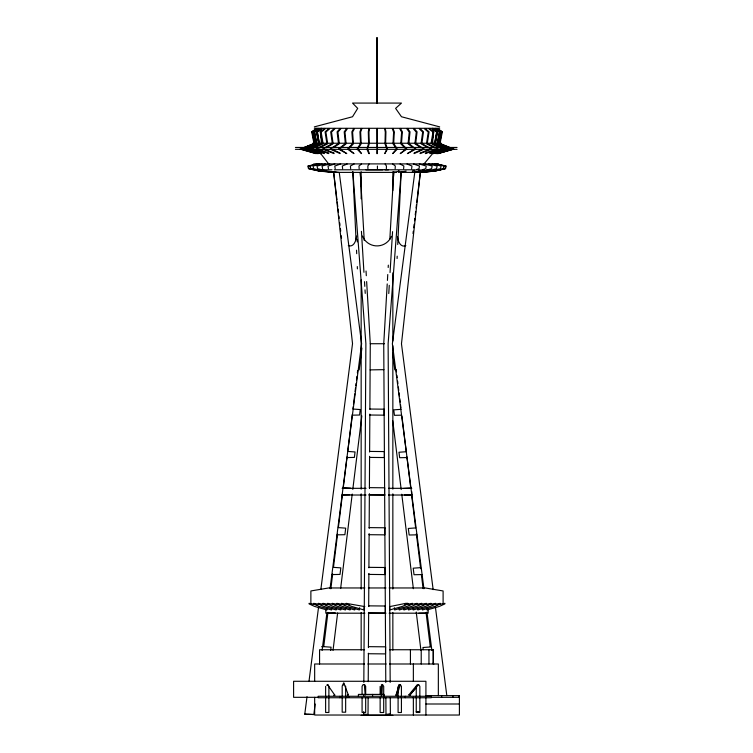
<?xml version="1.0" encoding="UTF-8"?>
<svg xmlns="http://www.w3.org/2000/svg" width="753" height="753" viewBox="0 0 753 753"><rect width="100%" height="100%" fill="white"/><g stroke="black" fill="none" stroke-linecap="round" stroke-linejoin="round"><path stroke-width="1.13" d="M368.443 647.185L368.443 646.658L385.555 646.827L385.555 647.354M368.688 606.372L368.688 605.854L385.31 606.014L385.31 606.542M368.885 573.899L368.885 574.417L385.047 574.586L385.094 567.508L368.923 567.348M369.121 534.178L369.121 534.696L384.811 534.856L384.849 527.778L369.168 527.618L369.168 528.145M369.365 494.203L369.365 494.721L384.567 494.872L384.604 487.803L369.403 487.643L369.403 488.17M369.591 456.892L369.591 457.41L384.359 457.56L384.397 451.574L369.629 451.424L369.619 451.951M369.845 414.498L369.845 415.016L384.096 415.167L384.124 409.18L369.883 409.039M376.839 143.239L376.82 128.867M384.359 457.56L384.359 457.033M384.397 452.101L384.397 451.574M384.604 488.32L384.604 487.803M384.849 528.305L384.849 527.778M385.094 568.026L385.094 567.508M377.422 168.71L377.422 166.027M363.643 714.145L368.029 714.531L364.198 714.512L363.643 714.145L363.652 711.792M363.831 682.387L365.883 343.65L352.856 171.872M368.029 714.531L368.132 697.767M368.226 681.663L368.405 653.209L368.405 653.736L385.517 653.905L385.555 646.827M368.433 647.627L368.65 612.405L368.65 612.923L385.272 613.093L385.31 606.014M368.678 606.551L368.885 573.692M368.914 567.828L369.121 533.792M369.158 527.919L369.365 493.883M369.403 488.019L369.591 456.327M369.619 451.631L369.845 414.075M369.874 409.387L370.278 343.726L366.645 281.566M376.914 148.953L376.829 153.603L377.375 153.603L377.469 149.094M384.999 143.239L385.301 132.076L384.661 128.867M386.355 168.71L386.449 166.027L385.112 164.013M397.085 258.514L397.189 256.18M397.744 244.49L401.17 171.985M380.999 694.803L381.489 684.618L382.402 684.995L381.912 695.179M393.028 143.239L393.612 132.076L392.369 128.867M387.221 283.909L383.738 343.726L385.781 682.416M387.428 280.398L387.767 274.534M388.181 267.494L388.322 265.15M389.828 239.341L393.725 172.493M393.442 177.36L393.8 171.505M388.774 293.529L389.273 285.349M390.054 272.511L392.558 231.651M395.137 168.71L395.316 166.027L392.727 164.013M400.794 143.239L401.631 132.076L399.824 128.867M401.161 171.872L388.124 343.65L390.176 682.387M403.608 168.71L403.872 166.027L400.069 164.013M408.135 143.239L409.237 132.076L406.874 128.867M414.959 143.239L416.296 132.076L413.425 128.867M413.011 233.571L413.293 231.218M413.708 227.764L414.131 224.253M414.545 220.789L414.828 218.445M415.242 214.991L415.665 211.48M416.08 208.016L416.503 204.505M416.776 202.218L420.4 171.985L401.471 343.801L433.154 589.637M321.587 646.705L323.734 646.658L327.941 612.405M330.849 588.733L332.675 573.899M337.551 534.178L333.475 567.348L340.817 567.866L340.017 574.417L331.913 574.586M342.464 494.203L338.361 527.618L345.693 528.145L344.893 534.696L337.024 534.856M347.048 456.892L343.274 487.643L350.606 488.17M352.253 414.498L347.717 451.424L355.049 451.951L354.381 457.41L346.982 457.56M353.213 406.705L352.931 409.039L360.254 409.557L359.586 415.016L352.451 415.167M353.496 404.37L354.785 393.875M355.077 391.541L355.51 388.049M355.793 385.715L356.075 383.381M356.508 379.879L356.941 376.378M357.364 372.886L357.656 370.551M359.19 369.892L361.873 348.084M330.68 650.46L331.075 647.185L323.734 646.658M333.033 650.357L337.617 613.036M340.629 588.535L352.225 494.062M352.799 489.394L361.826 415.91M411.618 168.71L411.966 166.027L407.015 164.013M315.187 704.036L313.832 714.531L304.767 714.145L307.026 696.676M308.975 681.521L318.585 606.956M320.844 589.486L352.526 343.65L333.598 171.872M322.105 650.385L326.906 613.064L335.283 612.923M330.068 588.573L361.619 343.66L339.264 172.484M414.884 171.505L392.369 343.81L423.93 588.724M421.125 143.239L422.668 132.076L419.346 128.867M445.437 149.292L433.399 153.019L433.314 153.603L448.289 149.094L435.403 143.494L437.512 131.831L432.909 128.424L437.418 131.831L435.319 143.494M426.537 143.239L428.269 132.076L424.541 128.867M437.389 143.851L449.861 148.953L436.081 153.019L435.987 153.603L442.623 151.673M436.015 153.019L436.119 153.603L451.461 149.094M437.662 153.019L437.568 153.603L453.362 149.094L437.606 153.603L437.634 153.019L451.8 148.953L439.008 143.851M431.102 143.239L432.994 132.076L428.928 128.867M432.58 138.194L433.653 131.831M434.65 143.239L436.655 132.076L432.344 128.867L436.759 132.076L434.735 143.239M368.942 128.424L368.321 131.831L368.612 143.494L367.219 147.974M369.525 128.867L368.942 132.076L369.215 143.239M437.324 143.239L439.432 132.076L434.97 128.867L439.432 132.076L437.389 143.239M437.954 143.494L440.147 131.831L435.356 128.424M438.971 143.239L441.164 132.076L436.495 128.867M441.795 131.831L436.872 128.424L441.823 131.831L439.573 143.494L450.181 147.804M439.78 142.129L441.079 135.427M440.063 143.494L442.34 131.831L437.371 128.424M420.183 172.437L434.293 171.11L444.985 168.71L445.663 166.027L435.94 164.013M396.078 694.803L399.212 684.618L400.191 684.995L397.057 695.179L396.247 695.556L396.078 694.803L397.057 695.179M396.247 695.556L399.212 684.618M367.925 147.927L369.215 143.851M361.205 128.424L359.943 131.831L360.527 143.494L357.59 148.162M361.807 128.867L360.631 132.076L361.176 143.239M343.424 685.051L343.735 684.298L344.413 684.675L348.338 694.859L347.34 695.235L347.66 694.482L348.338 694.859M348.206 697.269L348.526 696.525L349.194 696.902M386.76 148.953L384.802 153.603L387.513 149.094M353.731 128.424L351.858 131.831L352.724 143.494L348.225 148.294M354.362 128.867L352.592 132.076L353.411 143.239M369.064 164.013L367.841 166.027L367.925 168.71M363.172 684.515L362.08 686.322L362.08 694.257M358.456 148.096L361.176 143.851M326.783 685.324L327.31 684.581L327.696 684.957L334.803 695.141L333.89 695.518L334.417 694.765L334.803 695.141M346.662 128.424L344.206 131.831L345.335 143.494L338.445 149.094L346.775 153.603L339.669 148.953M347.293 128.867L344.978 132.076L346.051 143.239M408.954 694.765L417.378 684.581L418.273 684.957L409.5 695.518L408.954 694.765L409.848 695.141M409.5 695.518L416.522 687.028M423.525 164.512L436.119 149.442M437.597 147.673L441.305 143.239L312.711 143.239L328.986 164.333M340.111 128.424L337.109 131.831L338.483 143.494L330.087 149.094L340.102 153.603L340.045 153.019L331.433 148.953M340.733 128.867L337.909 132.076L339.226 143.239M396.445 148.953L392.652 153.603L397.377 149.094M349.364 148.096L353.411 143.851M334.191 128.424L330.699 131.831L332.299 143.494L322.529 149.094L334.059 153.603L333.993 153.019L323.978 148.953M334.793 128.867L331.508 132.076L333.042 143.239M329.005 128.424L325.08 131.831L326.877 143.494L315.893 149.094L328.76 153.603L328.675 153.019L317.427 148.953M329.579 128.867L325.889 132.076L327.611 143.239M361.449 164.013L358.974 166.027L359.143 168.71M340.582 148.219L346.051 143.851M324.637 128.424L320.354 131.831L322.312 143.494L310.311 149.094L324.279 153.603L324.195 153.019L311.893 148.953L323.028 143.851M325.174 128.867L321.145 132.076L323.028 143.239M321.983 130.467L320.251 131.831L321.87 141.376M321.173 128.424L316.589 131.831L318.688 143.494L305.869 149.094L320.486 153.603M321.663 128.867L317.352 132.076L319.291 143.239L317.352 132.076L321.606 128.867M321.117 128.424L316.514 131.831L318.623 143.494M405.792 148.953L400.229 153.603L406.884 149.094M313.813 131.831L318.623 128.424L313.869 131.831L316.015 143.494L305.746 147.804M317.521 128.867L312.881 132.076L315.018 143.239M312.194 131.831L317.126 128.424L312.222 131.831L314.453 143.494L303.873 147.804M317.493 128.867L312.853 132.076L315.046 143.239M316.655 128.424L311.686 131.831L313.963 143.494M316.957 128.867L312.279 132.076L314.462 143.239M333.381 147.673L339.226 143.851M390.374 714.145L385.978 714.531L390.374 714.145L390.27 697.683M414.658 148.953L407.401 153.603L415.891 149.094L408.86 143.494L410.018 131.831L407.505 128.424M325.993 147.814L333.042 143.851M354.098 164.013L350.399 166.027L350.663 168.71M319.46 147.927L327.611 143.851M422.866 148.953L414.122 153.019L414.065 153.603L424.231 149.094L415.694 143.494L417.087 131.831L414.046 128.424M314.33 145.357L305.746 149.094L312.043 151.033M319.366 143.851L307.478 148.953L320.609 153.019L320.703 153.603L314.142 151.673M309.342 148.096L315.309 145.555M347.142 164.013L342.295 166.027L342.634 168.71M316.684 143.851L304.25 148.953L317.992 153.019L318.086 153.603L303.666 149.423M303.845 147.804L313.399 143.927M303.261 147.804L312.89 143.927M430.292 148.953L420.155 153.019L420.089 153.603L431.751 149.094L421.859 143.494L423.478 131.831L419.948 128.424M315.046 143.851L302.273 148.953L316.382 153.019L316.458 153.603L300.654 149.094M304.353 148.096L307.553 146.826M309.69 145.978L312.89 144.698M313.389 144.275L301.567 148.953L314.716 152.708M412.437 171.11L419.045 168.71L419.459 166.027L413.453 164.013M436.815 148.953L425.454 153.019L425.379 153.603L438.35 149.094L427.262 143.494L429.078 131.831L425.116 128.424M340.695 164.013L334.774 166.027L335.189 168.71M432.89 152.002L441.079 149.292M432.109 152.915L443.686 149.094M418.084 171.11L425.746 168.71L426.226 166.027L419.261 164.013M433.483 153.019L446.68 148.953L434.735 143.851M433.521 153.603L448.129 149.094M437.079 152.708L448.703 149.263M444.807 151.033L448.082 150.063M334.869 164.013L327.988 166.027L328.459 168.71M452.459 148.953L438.208 153.019L438.105 153.603L453.965 149.094M314.33 126.871L352.526 116.753L357.703 108.376L352.526 103.076L401.481 103.076L395.607 108.376L401.481 116.753L439.677 126.871M329.767 164.013L322.03 166.027L322.566 168.71M325.465 164.013L317.013 166.027L317.606 168.71L326.906 171.11L339.179 172.437M393.904 172.437L399.429 171.11M434.274 171.11L444.948 168.71M322.058 164.013L313.032 166.027L313.653 168.71L323.583 171.11L336.704 172.437M319.554 164.013L310.142 166.027L310.791 168.71L321.183 171.11L334.906 172.437M318.077 164.013L308.391 166.027L309.069 168.71L319.743 171.11M317.615 164.013L307.817 166.027L308.504 168.71L319.281 171.11L333.833 172.437M406.178 171.11L398.516 172.437L398.516 170.696M404.681 604.791L412.503 603.341L412.503 603.887L406.94 606.429L394.647 609.949L394.374 607.718M409.312 604.791L417.134 603.341L417.134 603.887L411.571 606.429L399.278 609.949L399.005 607.718M415.082 604.584L421.765 603.341L421.765 603.887L416.202 606.429L403.909 609.949L403.636 607.718M418.574 604.791L426.396 603.341L426.396 603.887L420.833 606.429L408.54 609.949L408.267 607.718M423.205 604.791L431.027 603.341L431.027 603.887L425.464 606.429L413.171 609.949L412.898 607.718M427.836 604.791L435.658 603.341L435.658 603.887L430.095 606.429L417.802 609.949L417.529 607.718M432.467 604.791L440.289 603.341L440.289 603.887L434.726 606.429L422.433 609.949L422.16 607.718M437.098 604.791L444.919 603.341L444.919 603.887L439.357 606.429L427.064 609.949L426.791 607.718M411.684 172.437L423.026 171.11L431.62 168.71L432.156 166.027L424.353 164.013M414.818 172.437L427.186 171.11L436.552 168.71L437.135 166.027L428.626 164.013M417.303 172.437L430.481 171.11L440.467 168.71L441.089 166.027L432.024 164.013M420.513 172.437L434.745 171.11L445.522 168.71L446.2 166.027L436.401 164.013M401.085 409.331L393.753 409.858L394.459 415.317L401.565 415.176M406.291 451.725L398.958 452.252L399.664 457.711L407.025 457.56M403.41 488.471L410.743 487.953M420.532 567.658L413.199 568.186L414.037 574.737L422.104 574.577M430.283 646.987L422.941 647.505L423.224 649.688M342.182 494.872L349.797 494.721M404.257 495.022L411.835 494.872M416.983 534.846L409.161 535.006L408.314 528.455L415.656 527.928L411.505 494.156M418.772 613.243L427.064 613.074M370.118 369.892L383.889 369.657M314.33 128.292L439.677 128.292M295.421 147.456L457.052 147.456M295.421 149.329L457.052 149.329M313.709 163.9L438.604 163.9M319.498 169.792L321.813 169.792M322.952 169.792L332.007 169.792M334.276 169.792L414.31 169.792M416.597 169.792L420.014 169.792M422.301 169.792L424.579 169.792M426.857 169.792L430.283 169.792M365.854 169.83L382.788 169.83M385.056 169.83L388.444 169.83M333.231 172.39L396.36 172.39M400.549 172.39L417.915 172.39M418.96 172.437L432.871 171.11L443.291 168.71L443.95 166.027L434.472 164.013M370.278 343.726L384.538 343.726M342.144 488.32L366.052 488.32M388.52 488.32L411.778 488.32M342.144 495.022L366.052 495.022M368.904 495.022L385.047 495.022M388.52 495.022L411.778 495.022L411.778 491.671M364.876 587.961L328.694 587.961L310.876 590.954L310.876 603.774M368.349 587.961L385.978 587.961M389.122 587.961L425.285 587.961L443.103 590.954L443.103 603.774M364.254 606.607L363.981 609.949L351.689 606.429L346.126 603.887L346.126 603.341L364.847 606.607M364.847 613.187L325.823 613.187L325.823 610.071M368.321 613.187L385.978 613.187M389.141 613.187L428.146 613.187L428.146 608.8M364.546 649.745L319.573 649.745L319.573 663.995M389.508 649.745L433.427 649.745L433.427 663.995M364.546 663.995L314.66 663.995L314.66 681.277M367.859 663.995L386.157 663.995M389.508 663.995L438.34 663.995L438.34 695.631M425.916 695.631L459.405 695.631L459.405 715.03L314.66 715.03L314.66 697.316M318.575 697.316L293.595 697.316L293.595 681.277L425.916 681.277L425.916 715.03M431.525 697.316L459.405 697.316M425.916 703.999L459.405 703.999M416.23 711.641L419.327 711.641M361.158 715.35L392.85 715.35M304.767 714.145L306.471 714.164M307.525 714.221L313.832 714.531M349.317 604.791L341.486 603.341L341.486 603.887L347.058 606.429L359.341 609.949L359.614 607.718M344.676 604.791L336.855 603.341L336.855 603.887L342.417 606.429L354.71 609.949L354.983 607.718M340.045 604.791L332.224 603.341L332.224 603.887L337.786 606.429L350.079 609.949L350.352 607.718M335.414 604.791L327.583 603.341L327.583 603.887L333.155 606.429L345.439 609.949L345.712 607.718M329.635 604.584L322.952 603.341L322.952 603.887L328.524 606.429L340.808 609.949L341.081 607.718M326.143 604.791L318.321 603.341L318.321 603.887L323.884 606.429L336.177 609.949L336.45 607.718M321.512 604.791L313.681 603.341L313.681 603.887L319.253 606.429L331.536 609.949L331.819 607.718M316.881 604.791L309.05 603.341L309.05 603.887L314.622 606.429L326.906 609.949L327.179 607.718M313.173 604.179L315.46 604.584M311.78 168.954L313.86 169.434M319.074 170.63L321.154 171.11M300.052 149.094L315.912 153.603L315.818 153.019M305.229 149.263L317.954 153.019L318.039 153.603M302.65 149.094L317.945 153.603M309.549 149.631L320.552 153.019L320.637 153.603M310.151 149.094L320.75 152.567M312.768 149.292L318.952 151.325M440.637 144.275L450.303 148.096M441.126 143.927L450.755 147.804M440.43 145.122L446.651 147.673M448.355 147.804L438.011 143.494L440.213 131.831L435.403 128.424M441.051 144.783L446.2 146.939M363.52 684.515L364.377 684.891L365.205 695.075M432.118 144.312L442.303 148.953L429.925 153.019L429.841 153.603L443.884 149.094L431.808 143.494L433.784 131.831L429.464 128.424M426.537 143.851L434.754 147.927M421.125 143.851L428.259 147.814M414.959 143.851L421.106 147.814M437.06 128.867L441.738 132.076M347.472 149.094L353.966 153.603L348.554 148.953M408.135 143.851L413.021 147.673M400.794 143.851L405.076 148.219M406.112 148.294L401.49 143.494L402.375 131.831L400.445 128.424M357.007 149.094L361.544 153.603L357.92 148.953M393.028 143.851L395.88 148.096M396.765 148.162L393.697 143.494L394.299 131.831L392.981 128.424M418.743 684.581L419.845 686.378L419.845 712.47L416.249 712.47L416.249 686.378M364.565 684.515L365.676 686.322L365.676 694.257M382.609 684.618L383.701 686.416L383.701 712.507L380.143 712.507L380.143 697.758M400.389 684.618L401.415 686.416L401.415 712.507L398.092 712.507L398.092 692.092M327.884 684.581L328.892 686.378L328.892 712.47L325.625 712.47L325.625 686.378M366.871 149.094L368.848 153.603L369.394 153.603L367.605 148.953M344.582 684.298L343.745 682.792L342.182 686.096L342.182 712.187L345.655 712.187L345.655 686.096M384.999 143.851L386.411 147.927M387.193 148.162L385.611 143.494L385.922 131.831L385.244 128.424M316.637 143.239L314.528 132.076L319.056 128.867L314.585 132.076L316.684 143.239M435.413 607.116L446.821 695.659M426.932 612.048L431.893 650.536M433.399 662.198L433.7 664.532M396.191 369.507L396.483 371.841M396.906 375.333L397.198 377.658M397.622 381.159L397.913 383.484M398.337 386.986L398.77 390.478M399.052 392.802L399.485 396.304M399.768 398.629L400.201 402.121M400.483 404.455L400.916 407.947M401.914 416.108L406.206 451.047M406.921 456.873L410.79 488.33M416.371 533.764L420.663 568.703M421.379 574.53L423.092 588.507M426.104 612.97L430.255 646.752M392.652 352.526L394.77 369.817M392.746 420.729L401.189 489.544M401.763 494.213L413.369 588.695M416.23 612.02L420.955 650.507M333.598 171.835L336.939 199.743M337.222 202.03L337.777 206.708M338.05 209.005L338.474 212.515M338.888 215.97L339.17 218.323M339.725 222.935L340.008 225.288M340.422 228.743L340.704 231.096M341.26 235.717L341.542 238.061M361.129 186.584L360.273 172.522L364.254 240.518M361.431 231.331L363.944 272.313M364.508 281.678L364.8 286.356M365.017 289.867L365.233 293.388M357.167 239.529L357.308 241.873M366.033 271.014L366.306 275.702M352.818 171.835L356.028 239.652M356.527 250.184L356.696 253.686M357.299 266.553L357.411 268.887M377.451 147.974L377.366 128.424M376.839 143.851L376.895 147.927M385.875 697.702L385.978 714.531M458.963 695.631L458.963 697.316M452.892 695.631L452.892 697.316M441.625 695.631L441.625 697.316M433.116 649.745L433.116 663.995M432.787 128.292L432.787 143.239M428.956 649.745L428.956 663.995M421.219 649.745L421.219 663.995M413.359 663.995L413.359 681.277M413.359 697.316L413.359 715.03M410.423 649.745L410.423 663.995M405.246 696.271L405.246 697.749M398.092 686.416L398.092 689.823M392.85 171.75L392.85 190.556M392.85 272.84L392.85 341.024M392.85 345.721L392.85 489.139M392.85 493.836L392.85 589.053M392.85 612.565L392.85 650.178M384.077 696.271L384.077 694.407L358.409 694.407L358.409 696.271M381.404 694.407L381.404 696.271M380.143 686.416L380.143 694.36M377.366 103.076L377.366 37.65L376.641 37.65L376.641 103.076M372.566 694.407L372.566 696.271M365.676 697.664L365.676 712.404L362.08 712.404L362.08 697.664M363.718 694.407L363.718 696.271M361.158 171.75L361.158 198.783M361.158 279.9L361.158 489.139M361.158 493.836L361.158 589.053M361.158 612.565L361.158 650.178M339.885 696.271L339.885 697.749M321.23 128.292L321.23 143.239M356.583 236.047A15.606 7.756 83.1 0 1 348.31 245.469M391.419 236.338A15.606 15.521 0 0 1 362.475 236.047M405.839 245.544A15.606 7.756 -83.1 0 1 397.48 236.79M407.872 603.887L402.309 606.429L389.743 609.949L389.743 606.607L405.773 603.341L407.872 603.341L407.872 603.887M431.234 696.271L318.18 696.271L318.18 697.749L431.234 697.749L431.234 696.271"/></g></svg>
